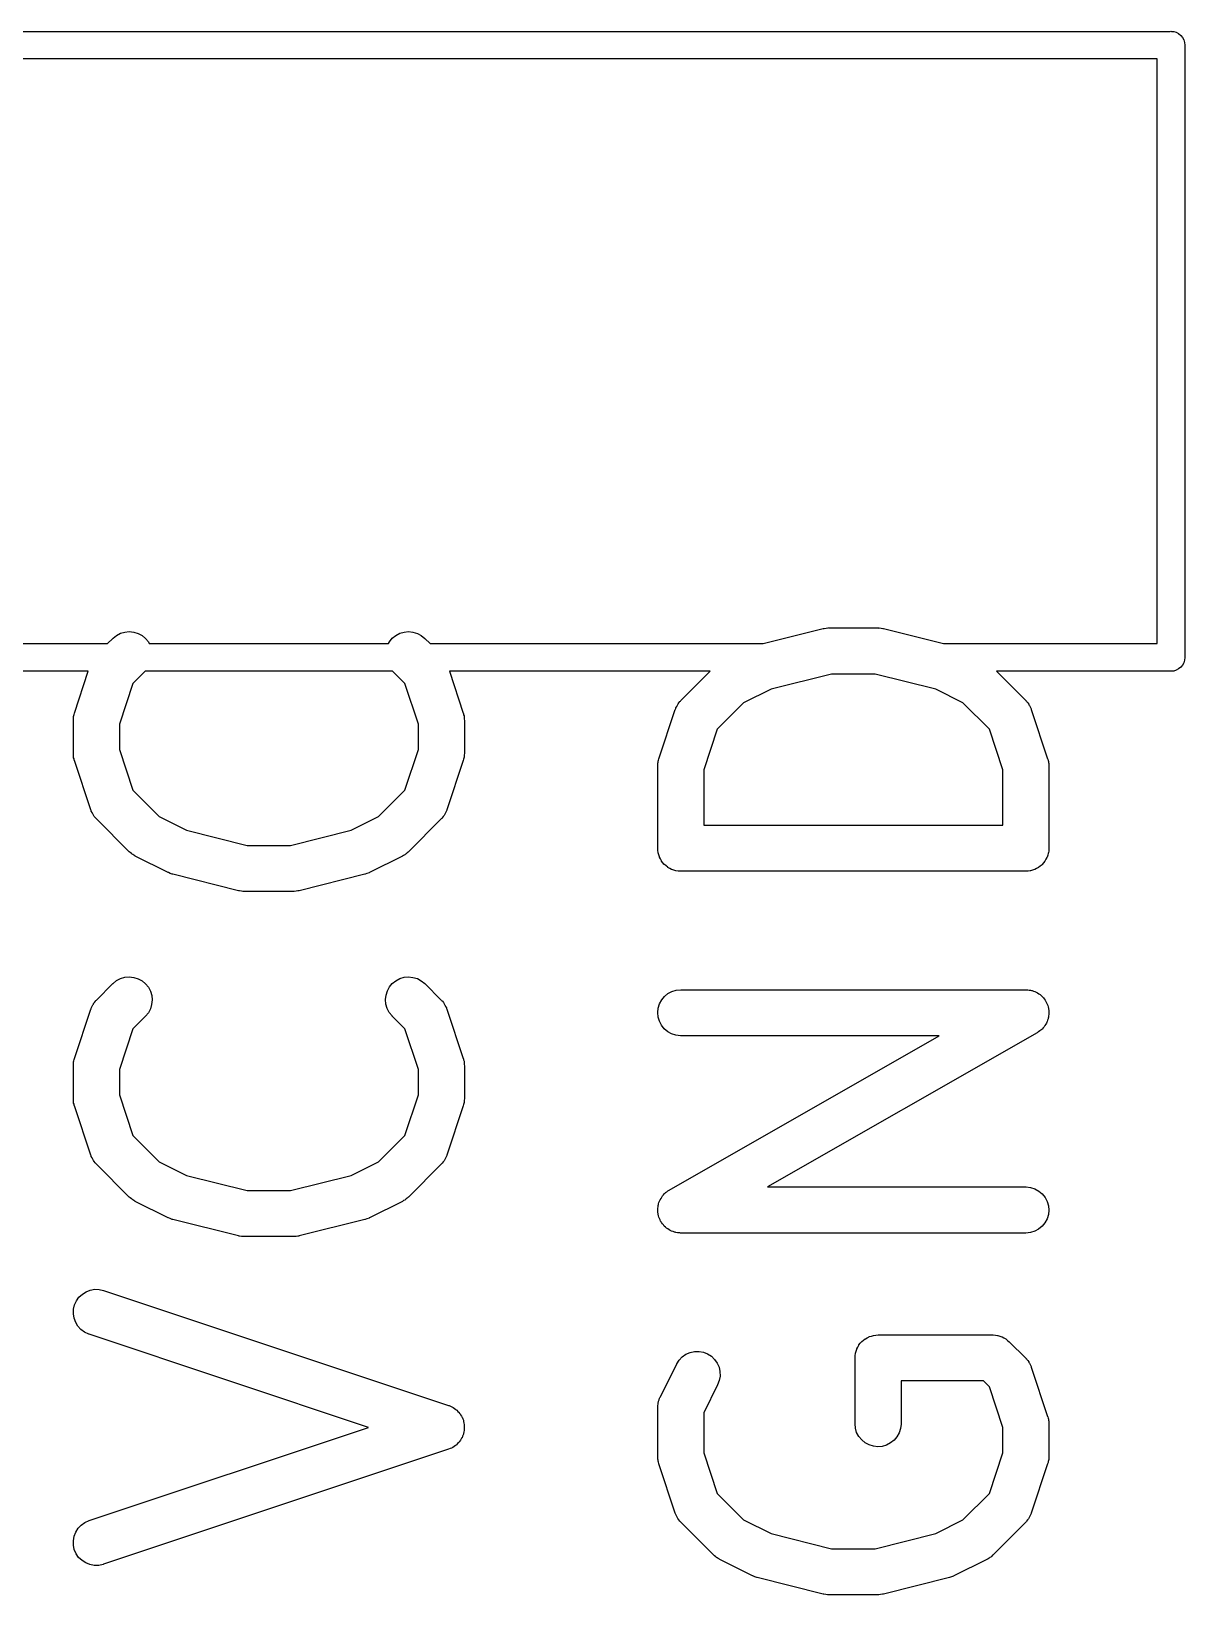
# Model space of a CAD drawing. Extents: x 161.3 to 182.5, y -119.2 to -82.4.
# Drawn here: x 172 to 177.01, y -89.22 to -82.43 of the extents above; entities that cross this region are included whole.
import ezdxf

# ---------------------------------------------------------------- set-up
doc = ezdxf.new("R2010")
doc.units = 0
doc.layers.add('BLACK', color=7, linetype='CONTINUOUS')

msp = doc.modelspace()

# ---------------------------------------------------------------- linework, layer by layer
at = {"layer": 'BLACK', "linetype": 'CONTINUOUS'}
for p, q in [((169.273, -82.43), (176.947, -82.43)), ((176.947, -82.43), (176.95, -82.4297)), ((176.95, -82.4297), (176.953, -82.43)), ((176.953, -82.43), (176.962, -82.4309)), ((176.962, -82.4309), (176.973, -82.4343)), ((176.973, -82.4343), (176.983, -82.4399)), ((176.983, -82.4399), (176.993, -82.4474)), ((176.993, -82.4474), (177, -82.4565)), ((177, -82.4565), (177.006, -82.4669)), ((177.006, -82.4669), (177.009, -82.4782)), ((177.009, -82.4782), (177.01, -82.49)), ((177.01, -82.49), (177.01, -82.4929)), ((177.01, -82.4929), (177.01, -85.1471)), ((176.89, -82.55), (169.33, -82.55)), ((176.89, -85.09), (176.89, -82.55)), ((172.404, -85.0396), (172.423, -85.0379)), ((172.423, -85.0379), (172.443, -85.04)), ((173.618, -85.0397), (173.637, -85.0379)), ((173.637, -85.0379), (173.656, -85.0398)), ((175.178, -85.09), (175.438, -85.025)), ((175.438, -85.025), (175.44, -85.0247)), ((175.44, -85.0247), (175.441, -85.0244)), ((175.441, -85.0244), (175.443, -85.0239)), ((175.443, -85.0239), (175.451, -85.0231)), ((175.451, -85.0231), (175.459, -85.0221)), ((175.459, -85.0221), (175.461, -85.0222)), ((175.461, -85.0222), (175.462, -85.022)), ((175.462, -85.022), (175.677, -85.022)), ((175.677, -85.022), (175.678, -85.022)), ((175.678, -85.022), (175.68, -85.0222)), ((175.68, -85.0222), (175.682, -85.0221)), ((175.682, -85.0221), (175.69, -85.0233)), ((175.69, -85.0233), (175.698, -85.0242)), ((175.698, -85.0242), (175.699, -85.0247)), ((175.699, -85.0247), (175.701, -85.025)), ((175.701, -85.025), (175.961, -85.09)), ((171.32, -85.09), (172.329, -85.09)), ((172.329, -85.09), (172.352, -85.0671)), ((172.352, -85.0671), (172.353, -85.0662)), ((172.353, -85.0662), (172.368, -85.054)), ((172.368, -85.054), (172.385, -85.045)), ((172.385, -85.045), (172.404, -85.0396)), ((172.443, -85.04), (172.462, -85.0458)), ((172.462, -85.0458), (172.479, -85.0551)), ((172.479, -85.0551), (172.494, -85.0676)), ((172.494, -85.0676), (172.506, -85.0828)), ((172.506, -85.0828), (172.51, -85.09)), ((172.51, -85.09), (173.549, -85.09)), ((173.549, -85.09), (173.554, -85.0816)), ((173.554, -85.0816), (173.566, -85.0667)), ((173.566, -85.0667), (173.582, -85.0544)), ((173.582, -85.0544), (173.599, -85.0453)), ((173.599, -85.0453), (173.618, -85.0397)), ((173.656, -85.0398), (173.675, -85.0455)), ((173.675, -85.0455), (173.692, -85.0548)), ((173.692, -85.0548), (173.707, -85.0671)), ((173.707, -85.0671), (173.73, -85.09)), ((173.73, -85.09), (175.178, -85.09)), ((175.961, -85.09), (176.89, -85.09)), ((177.006, -85.1731), (177, -85.1835)), ((177.009, -85.1618), (177.006, -85.1731)), ((177.01, -85.1529), (177.009, -85.1586)), ((177.009, -85.1586), (177.009, -85.1618)), ((177.01, -85.1471), (177.01, -85.15)), ((177.01, -85.15), (177.01, -85.1529)), ((177.01, -85.1529), (177.01, -85.1529)), ((172.245, -85.21), (171.018, -85.21)), ((172.185, -85.3919), (172.245, -85.21)), ((172.492, -85.21), (172.438, -85.2633)), ((173.567, -85.21), (172.492, -85.21)), ((173.621, -85.2633), (173.567, -85.21)), ((174.947, -85.21), (173.814, -85.21)), ((173.814, -85.21), (173.874, -85.3919)), ((174.82, -85.337), (174.947, -85.21)), ((175.475, -85.222), (175.212, -85.2878)), ((175.664, -85.222), (175.475, -85.222)), ((175.928, -85.2878), (175.664, -85.222)), ((176.947, -85.21), (176.192, -85.21)), ((176.192, -85.21), (176.319, -85.337)), ((176.95, -85.2103), (176.947, -85.21)), ((176.953, -85.21), (176.95, -85.2103)), ((176.962, -85.2091), (176.953, -85.21)), ((176.953, -85.21), (176.953, -85.21)), ((176.973, -85.2057), (176.962, -85.2091)), ((176.983, -85.2001), (176.973, -85.2057)), ((176.993, -85.1926), (176.983, -85.2001)), ((177, -85.1835), (176.993, -85.1926)), ((172.438, -85.2633), (172.38, -85.4398)), ((173.68, -85.4398), (173.621, -85.2633)), ((175.212, -85.2878), (175.093, -85.347)), ((176.046, -85.347), (175.928, -85.2878)), ((174.725, -85.5904), (174.796, -85.3761)), ((174.796, -85.3761), (174.797, -85.3748)), ((174.797, -85.3748), (174.798, -85.3721)), ((174.798, -85.3721), (174.799, -85.3693)), ((174.799, -85.3693), (174.802, -85.3633)), ((174.802, -85.3633), (174.805, -85.3571)), ((174.805, -85.3571), (174.807, -85.3547)), ((174.807, -85.3547), (174.808, -85.3521)), ((174.808, -85.3521), (174.812, -85.3468)), ((174.812, -85.3468), (174.816, -85.3413)), ((174.816, -85.3413), (174.818, -85.3393)), ((174.818, -85.3393), (174.82, -85.337)), ((175.093, -85.347), (174.978, -85.4617)), ((176.161, -85.4617), (176.046, -85.347)), ((176.319, -85.337), (176.32, -85.338)), ((176.32, -85.338), (176.322, -85.3403)), ((176.322, -85.3403), (176.324, -85.3423)), ((176.324, -85.3423), (176.328, -85.3479)), ((176.328, -85.3479), (176.332, -85.3533)), ((176.332, -85.3533), (176.333, -85.3559)), ((176.333, -85.3559), (176.335, -85.3583)), ((176.335, -85.3583), (176.338, -85.3645)), ((176.338, -85.3645), (176.341, -85.3706)), ((176.341, -85.3706), (176.342, -85.3734)), ((176.342, -85.3734), (176.343, -85.3761)), ((176.343, -85.3761), (176.414, -85.5904)), ((172.18, -85.411), (172.181, -85.4069)), ((172.18, -85.4166), (172.18, -85.411)), ((172.18, -85.4222), (172.18, -85.4166)), ((172.18, -85.4236), (172.18, -85.4222)), ((172.18, -85.5664), (172.18, -85.4236)), ((172.181, -85.4069), (172.182, -85.4028)), ((172.182, -85.4028), (172.183, -85.3974)), ((172.183, -85.3974), (172.185, -85.3919)), ((172.38, -85.4398), (172.38, -85.5502)), ((173.68, -85.5502), (173.68, -85.4398)), ((173.874, -85.3919), (173.875, -85.3933)), ((173.875, -85.3933), (173.876, -85.3988)), ((173.876, -85.3988), (173.878, -85.4041)), ((173.878, -85.4041), (173.878, -85.4083)), ((173.878, -85.4083), (173.879, -85.4124)), ((173.879, -85.4124), (173.879, -85.418)), ((173.879, -85.418), (173.88, -85.4236)), ((173.88, -85.4236), (173.88, -85.5664)), ((174.978, -85.4617), (174.92, -85.6382)), ((176.22, -85.6382), (176.161, -85.4617)), ((172.18, -85.572), (172.18, -85.5664)), ((172.18, -85.5776), (172.18, -85.572)), ((172.181, -85.5817), (172.18, -85.5776)), ((172.181, -85.5859), (172.181, -85.5817)), ((172.38, -85.5502), (172.438, -85.7267)), ((173.621, -85.7267), (173.68, -85.5502)), ((173.879, -85.579), (173.878, -85.5831)), ((173.88, -85.5678), (173.879, -85.5734)), ((173.879, -85.5734), (173.879, -85.579)), ((173.88, -85.5664), (173.88, -85.5678)), ((172.183, -85.5912), (172.181, -85.5859)), ((172.184, -85.5967), (172.183, -85.5912)), ((172.185, -85.5981), (172.184, -85.5967)), ((172.256, -85.8123), (172.185, -85.5981)), ((173.874, -85.5981), (173.803, -85.8123)), ((173.876, -85.5926), (173.874, -85.5981)), ((173.877, -85.5872), (173.876, -85.5926)), ((173.878, -85.5831), (173.877, -85.5872)), ((174.72, -85.6094), (174.721, -85.6053)), ((174.72, -85.615), (174.72, -85.6094)), ((174.72, -85.6206), (174.72, -85.615)), ((174.72, -85.622), (174.72, -85.6206)), ((174.72, -85.9791), (174.72, -85.622)), ((174.721, -85.6053), (174.722, -85.6012)), ((174.722, -85.6012), (174.723, -85.5959)), ((174.723, -85.5959), (174.725, -85.5904)), ((174.92, -85.6382), (174.92, -85.8791)), ((176.22, -85.8791), (176.22, -85.6382)), ((176.414, -85.5904), (176.415, -85.5917)), ((176.415, -85.5917), (176.416, -85.5972)), ((176.416, -85.5972), (176.418, -85.6026)), ((176.418, -85.6026), (176.418, -85.6067)), ((176.418, -85.6067), (176.419, -85.6108)), ((176.419, -85.6108), (176.419, -85.6164)), ((176.419, -85.6164), (176.42, -85.622)), ((176.42, -85.622), (176.42, -85.9791)), ((172.438, -85.7267), (172.553, -85.8414)), ((173.506, -85.8414), (173.621, -85.7267)), ((172.257, -85.815), (172.256, -85.8123)), ((172.258, -85.8179), (172.257, -85.815)), ((172.261, -85.8239), (172.258, -85.8179)), ((172.264, -85.8302), (172.261, -85.8239)), ((172.266, -85.8326), (172.264, -85.8302)), ((172.267, -85.8352), (172.266, -85.8326)), ((172.271, -85.8405), (172.267, -85.8352)), ((172.275, -85.8461), (172.271, -85.8405)), ((172.277, -85.8481), (172.275, -85.8461)), ((172.279, -85.8504), (172.277, -85.8481)), ((172.28, -85.8514), (172.279, -85.8504)), ((172.423, -85.9943), (172.28, -85.8514)), ((172.553, -85.8414), (172.672, -85.9006)), ((173.388, -85.9006), (173.506, -85.8414)), ((173.779, -85.8514), (173.636, -85.9943)), ((173.781, -85.8492), (173.779, -85.8514)), ((173.783, -85.8472), (173.781, -85.8492)), ((173.787, -85.8416), (173.783, -85.8472)), ((173.791, -85.8363), (173.787, -85.8416)), ((173.793, -85.8338), (173.791, -85.8363)), ((173.794, -85.8314), (173.793, -85.8338)), ((173.797, -85.8252), (173.794, -85.8314)), ((173.8, -85.8191), (173.797, -85.8252)), ((173.801, -85.8163), (173.8, -85.8191)), ((173.803, -85.8137), (173.801, -85.8163)), ((173.803, -85.8123), (173.803, -85.8137)), ((172.672, -85.9006), (172.935, -85.9664)), ((173.124, -85.9664), (173.388, -85.9006)), ((174.92, -85.8791), (176.22, -85.8791)), ((172.935, -85.9664), (173.124, -85.9664)), ((174.72, -85.9885), (174.72, -85.9791)), ((174.721, -85.9979), (174.72, -85.9885)), ((176.419, -85.9898), (176.418, -85.9992)), ((176.42, -85.9805), (176.419, -85.9898)), ((176.42, -85.9791), (176.42, -85.9798)), ((176.42, -85.9798), (176.42, -85.9798)), ((176.42, -85.9798), (176.42, -85.9799)), ((176.42, -85.9799), (176.42, -85.9805)), ((172.427, -85.9978), (172.423, -85.9943)), ((172.432, -86.0018), (172.427, -85.9978)), ((172.435, -86.004), (172.432, -86.0018)), ((172.438, -86.0067), (172.435, -86.004)), ((172.443, -86.0093), (172.438, -86.0067)), ((172.448, -86.0124), (172.443, -86.0093)), ((172.449, -86.013), (172.448, -86.0124)), ((172.592, -86.0844), (172.449, -86.013)), ((173.61, -86.013), (173.467, -86.0844)), ((173.615, -86.01), (173.61, -86.013)), ((173.62, -86.0074), (173.615, -86.01)), ((173.623, -86.0048), (173.62, -86.0074)), ((173.627, -86.0026), (173.623, -86.0048)), ((173.631, -85.9988), (173.627, -86.0026)), ((173.635, -85.9953), (173.631, -85.9988)), ((173.636, -85.9943), (173.635, -85.9953)), ((174.721, -85.9982), (174.721, -85.9979)), ((174.721, -85.9986), (174.721, -85.9982)), ((174.724, -86.0076), (174.721, -85.9986)), ((174.727, -86.0166), (174.724, -86.0076)), ((174.727, -86.0169), (174.727, -86.0166)), ((174.727, -86.0172), (174.727, -86.0169)), ((174.732, -86.0256), (174.727, -86.0172)), ((174.736, -86.0339), (174.732, -86.0256)), ((174.736, -86.0342), (174.736, -86.0339)), ((174.736, -86.0345), (174.736, -86.0342)), ((174.742, -86.0418), (174.736, -86.0345)), ((174.748, -86.0491), (174.742, -86.0418)), ((174.748, -86.0493), (174.748, -86.0491)), ((174.749, -86.0496), (174.748, -86.0493)), ((174.756, -86.0556), (174.749, -86.0496)), ((174.763, -86.0617), (174.756, -86.0556)), ((176.382, -86.0565), (176.375, -86.0624)), ((176.39, -86.0506), (176.382, -86.0565)), ((176.396, -86.0428), (176.39, -86.0501)), ((176.39, -86.0501), (176.39, -86.0503)), ((176.39, -86.0503), (176.39, -86.0506)), ((176.402, -86.0356), (176.396, -86.0428)), ((176.407, -86.0268), (176.402, -86.0351)), ((176.402, -86.0351), (176.402, -86.0353)), ((176.402, -86.0353), (176.402, -86.0356)), ((176.411, -86.0185), (176.407, -86.0268)), ((176.412, -86.0182), (176.411, -86.0185)), ((176.415, -86.0089), (176.412, -86.0179)), ((176.412, -86.0179), (176.412, -86.0182)), ((176.417, -85.9999), (176.415, -86.0089)), ((176.418, -85.9992), (176.417, -85.9996)), ((176.417, -85.9996), (176.417, -85.9999)), ((172.592, -86.0846), (172.592, -86.0844)), ((172.593, -86.0849), (172.592, -86.0846)), ((172.601, -86.0881), (172.593, -86.0849)), ((172.61, -86.0914), (172.601, -86.0881)), ((172.611, -86.0915), (172.61, -86.0914)), ((172.611, -86.0917), (172.611, -86.0915)), ((172.612, -86.092), (172.611, -86.0917)), ((172.898, -86.1634), (172.612, -86.092)), ((173.447, -86.092), (173.161, -86.1634)), ((173.448, -86.0918), (173.447, -86.0919)), ((173.447, -86.0919), (173.447, -86.092)), ((173.456, -86.0886), (173.448, -86.0918)), ((173.465, -86.0855), (173.456, -86.0886)), ((173.466, -86.0851), (173.465, -86.0852)), ((173.465, -86.0852), (173.465, -86.0855)), ((173.467, -86.0844), (173.466, -86.0851)), ((174.763, -86.0618), (174.763, -86.0617)), ((174.764, -86.062), (174.763, -86.0618)), ((174.772, -86.0665), (174.764, -86.062)), ((174.78, -86.0711), (174.772, -86.0665)), ((174.781, -86.0712), (174.78, -86.0711)), ((174.781, -86.0713), (174.781, -86.0712)), ((174.79, -86.0741), (174.781, -86.0713)), ((174.799, -86.077), (174.79, -86.0741)), ((174.799, -86.0771), (174.799, -86.077)), ((174.799, -86.077), (174.799, -86.077)), ((174.809, -86.0781), (174.799, -86.0771)), ((174.818, -86.0791), (174.809, -86.0781)), ((174.819, -86.0791), (174.818, -86.0791)), ((174.82, -86.0791), (174.819, -86.0791)), ((174.819, -86.0791), (174.819, -86.0791)), ((174.819, -86.0791), (174.819, -86.0791)), ((176.32, -86.0791), (174.82, -86.0791)), ((176.329, -86.0782), (176.32, -86.0791)), ((176.338, -86.0774), (176.329, -86.0782)), ((176.339, -86.0773), (176.338, -86.0774)), ((176.348, -86.0745), (176.339, -86.0772)), ((176.339, -86.0772), (176.339, -86.0773)), ((176.357, -86.0719), (176.348, -86.0745)), ((176.358, -86.0716), (176.357, -86.0717)), ((176.357, -86.0717), (176.357, -86.0719)), ((176.366, -86.0671), (176.358, -86.0716)), ((176.374, -86.0628), (176.366, -86.0671)), ((176.375, -86.0626), (176.374, -86.0628)), ((176.375, -86.0624), (176.375, -86.0626)), ((172.9, -86.1637), (172.898, -86.1634)), ((172.902, -86.1642), (172.9, -86.1637)), ((172.91, -86.1651), (172.902, -86.1642)), ((172.917, -86.1663), (172.91, -86.1651)), ((172.919, -86.1662), (172.917, -86.1663)), ((172.921, -86.1664), (172.919, -86.1662)), ((172.922, -86.1664), (172.921, -86.1664)), ((173.137, -86.1664), (172.922, -86.1664)), ((173.138, -86.1663), (173.137, -86.1664)), ((173.14, -86.1664), (173.138, -86.1663)), ((173.148, -86.1653), (173.14, -86.1664)), ((173.156, -86.1645), (173.148, -86.1653)), ((173.158, -86.164), (173.156, -86.1645)), ((173.16, -86.1638), (173.158, -86.164)), ((173.161, -86.1634), (173.16, -86.1638)), ((172.28, -86.6386), (172.352, -86.5671)), ((172.352, -86.5671), (172.353, -86.5662)), ((172.353, -86.5662), (172.368, -86.554)), ((172.368, -86.554), (172.385, -86.545)), ((172.385, -86.545), (172.404, -86.5396)), ((172.404, -86.5396), (172.423, -86.5379)), ((172.423, -86.5379), (172.443, -86.54)), ((172.443, -86.54), (172.462, -86.5458)), ((172.462, -86.5458), (172.479, -86.5551)), ((172.479, -86.5551), (172.494, -86.5676)), ((172.494, -86.5676), (172.506, -86.5828)), ((172.506, -86.5828), (172.515, -86.6001)), ((172.515, -86.6001), (172.521, -86.6188)), ((173.539, -86.6174), (173.545, -86.5988)), ((173.545, -86.5988), (173.554, -86.5816)), ((173.554, -86.5816), (173.566, -86.5667)), ((173.566, -86.5667), (173.582, -86.5544)), ((173.582, -86.5544), (173.599, -86.5453)), ((173.599, -86.5453), (173.618, -86.5397)), ((173.618, -86.5397), (173.637, -86.5379)), ((173.637, -86.5379), (173.656, -86.5398)), ((173.656, -86.5398), (173.675, -86.5455)), ((173.675, -86.5455), (173.692, -86.5548)), ((173.692, -86.5548), (173.707, -86.5671)), ((173.707, -86.5671), (173.779, -86.6386)), ((174.764, -86.6101), (174.781, -86.601)), ((174.781, -86.601), (174.8, -86.5953)), ((174.8, -86.5953), (174.82, -86.5934)), ((174.82, -86.5934), (176.32, -86.5934)), ((176.32, -86.5934), (176.321, -86.5934)), ((176.321, -86.5934), (176.324, -86.5938)), ((176.324, -86.5938), (176.328, -86.5938)), ((176.328, -86.5938), (176.334, -86.5949)), ((176.334, -86.5949), (176.34, -86.5956)), ((176.34, -86.5956), (176.344, -86.5966)), ((176.344, -86.5966), (176.347, -86.5972)), ((176.347, -86.5972), (176.353, -86.5996)), ((176.353, -86.5996), (176.359, -86.6015)), ((176.359, -86.6015), (176.362, -86.6031)), ((172.259, -86.6709), (172.262, -86.6648)), ((172.262, -86.6648), (172.265, -86.6586)), ((172.265, -86.6586), (172.267, -86.6562)), ((172.267, -86.6562), (172.268, -86.6537)), ((172.268, -86.6537), (172.272, -86.6484)), ((172.272, -86.6484), (172.276, -86.6428)), ((172.276, -86.6428), (172.278, -86.6408)), ((172.278, -86.6408), (172.28, -86.6386)), ((172.52, -86.6576), (172.515, -86.6763)), ((172.522, -86.6382), (172.52, -86.6576)), ((172.521, -86.6188), (172.522, -86.6382)), ((173.537, -86.6368), (173.539, -86.6174)), ((173.538, -86.6563), (173.537, -86.6368)), ((173.544, -86.675), (173.538, -86.6563)), ((173.779, -86.6386), (173.78, -86.6396)), ((173.78, -86.6396), (173.782, -86.6419)), ((173.782, -86.6419), (173.784, -86.6439)), ((173.784, -86.6439), (173.788, -86.6495)), ((173.788, -86.6495), (173.792, -86.6548)), ((173.792, -86.6548), (173.793, -86.6574)), ((173.793, -86.6574), (173.795, -86.6598)), ((173.795, -86.6598), (173.798, -86.6661)), ((173.798, -86.6661), (173.801, -86.6721)), ((174.722, -86.6733), (174.727, -86.6547)), ((174.727, -86.6547), (174.737, -86.6375)), ((174.737, -86.6375), (174.749, -86.6225)), ((174.749, -86.6225), (174.764, -86.6101)), ((176.362, -86.6031), (176.365, -86.6044)), ((176.365, -86.6044), (176.37, -86.6078)), ((176.37, -86.6078), (176.376, -86.6109)), ((176.376, -86.6109), (176.379, -86.6131)), ((176.379, -86.6131), (176.381, -86.6149)), ((176.381, -86.6149), (176.386, -86.6193)), ((176.386, -86.6193), (176.391, -86.6235)), ((176.391, -86.6235), (176.393, -86.6261)), ((176.393, -86.6261), (176.396, -86.6284)), ((176.396, -86.6284), (176.399, -86.6337)), ((176.399, -86.6337), (176.403, -86.6387)), ((176.403, -86.6387), (176.405, -86.6417)), ((176.405, -86.6417), (176.407, -86.6444)), ((176.407, -86.6444), (176.409, -86.6503)), ((176.409, -86.6503), (176.412, -86.656)), ((176.412, -86.656), (176.413, -86.6592)), ((176.413, -86.6592), (176.415, -86.6623)), ((176.415, -86.6623), (176.416, -86.6685)), ((176.416, -86.6685), (176.418, -86.6747)), ((172.185, -86.8919), (172.256, -86.6777)), ((172.256, -86.6777), (172.257, -86.6763)), ((172.257, -86.6763), (172.258, -86.6737)), ((172.258, -86.6737), (172.259, -86.6709)), ((172.493, -86.7086), (172.438, -86.7633)), ((172.506, -86.6935), (172.493, -86.7086)), ((172.515, -86.6763), (172.506, -86.6935)), ((173.553, -86.6923), (173.544, -86.675)), ((173.565, -86.7076), (173.553, -86.6923)), ((173.566, -86.7086), (173.565, -86.7076)), ((173.621, -86.7633), (173.566, -86.7086)), ((173.801, -86.6721), (173.802, -86.675)), ((173.802, -86.675), (173.803, -86.6777)), ((173.803, -86.6777), (173.874, -86.8919)), ((174.72, -86.6927), (174.722, -86.6733)), ((174.721, -86.7122), (174.72, -86.6927)), ((174.727, -86.7309), (174.721, -86.7122)), ((174.736, -86.7482), (174.727, -86.7309)), ((176.41, -86.7351), (176.409, -86.7383)), ((176.412, -86.7322), (176.41, -86.7351)), ((176.414, -86.7261), (176.412, -86.7322)), ((176.416, -86.7201), (176.414, -86.7261)), ((176.417, -86.7168), (176.416, -86.7201)), ((176.418, -86.7135), (176.417, -86.7168)), ((176.418, -86.6747), (176.418, -86.678)), ((176.418, -86.678), (176.419, -86.6813)), ((176.419, -86.7008), (176.418, -86.7072)), ((176.418, -86.7072), (176.418, -86.7135)), ((176.419, -86.6813), (176.419, -86.6877)), ((176.419, -86.6877), (176.42, -86.6941)), ((176.42, -86.6941), (176.419, -86.6975)), ((176.419, -86.6975), (176.419, -86.7008)), ((172.438, -86.7633), (172.38, -86.9398)), ((173.68, -86.9398), (173.621, -86.7633)), ((174.748, -86.7634), (174.736, -86.7482)), ((174.763, -86.7759), (174.748, -86.7634)), ((174.78, -86.7853), (174.763, -86.7759)), ((174.77, -87.4637), (175.943, -86.7934)), ((174.799, -86.7912), (174.78, -86.7853)), ((174.818, -86.7934), (174.799, -86.7912)), ((174.82, -86.7934), (174.818, -86.7934)), ((175.943, -86.7934), (174.82, -86.7934)), ((176.369, -86.7803), (175.196, -87.4506)), ((176.372, -86.7783), (176.369, -86.7803)), ((176.375, -86.7767), (176.372, -86.7783)), ((176.38, -86.7727), (176.375, -86.7767)), ((176.385, -86.769), (176.38, -86.7727)), ((176.387, -86.7665), (176.385, -86.769)), ((176.39, -86.7644), (176.387, -86.7665)), ((176.394, -86.7595), (176.39, -86.7644)), ((176.399, -86.7548), (176.394, -86.7595)), ((176.4, -86.7519), (176.399, -86.7548)), ((176.402, -86.7493), (176.4, -86.7519)), ((176.406, -86.7437), (176.402, -86.7493)), ((176.409, -86.7383), (176.406, -86.7437)), ((172.18, -86.911), (172.181, -86.9069)), ((172.18, -86.9166), (172.18, -86.911)), ((172.18, -86.9222), (172.18, -86.9166)), ((172.18, -86.9236), (172.18, -86.9222)), ((172.18, -87.0664), (172.18, -86.9236)), ((172.181, -86.9069), (172.182, -86.9028)), ((172.182, -86.9028), (172.183, -86.8974)), ((172.183, -86.8974), (172.185, -86.8919)), ((172.38, -86.9398), (172.38, -87.0502)), ((173.68, -87.0502), (173.68, -86.9398)), ((173.874, -86.8919), (173.875, -86.8933)), ((173.875, -86.8933), (173.876, -86.8988)), ((173.876, -86.8988), (173.878, -86.9041)), ((173.878, -86.9041), (173.878, -86.9083)), ((173.878, -86.9083), (173.879, -86.9124)), ((173.879, -86.9124), (173.879, -86.918)), ((173.879, -86.918), (173.88, -86.9236)), ((173.88, -86.9236), (173.88, -87.0664)), ((172.18, -87.072), (172.18, -87.0664)), ((172.18, -87.0776), (172.18, -87.072)), ((172.38, -87.0502), (172.438, -87.2267)), ((173.621, -87.2267), (173.68, -87.0502)), ((173.88, -87.0678), (173.879, -87.0734)), ((173.879, -87.0734), (173.879, -87.079)), ((173.88, -87.0664), (173.88, -87.0678)), ((172.181, -87.0817), (172.18, -87.0776)), ((172.181, -87.0859), (172.181, -87.0817)), ((172.183, -87.0912), (172.181, -87.0859)), ((172.184, -87.0967), (172.183, -87.0912)), ((172.185, -87.0981), (172.184, -87.0967)), ((172.256, -87.3123), (172.185, -87.0981)), ((173.874, -87.0981), (173.803, -87.3123)), ((173.876, -87.0926), (173.874, -87.0981)), ((173.877, -87.0872), (173.876, -87.0926)), ((173.878, -87.0831), (173.877, -87.0872)), ((173.879, -87.079), (173.878, -87.0831)), ((172.438, -87.2267), (172.553, -87.3414)), ((173.506, -87.3414), (173.621, -87.2267)), ((172.257, -87.315), (172.256, -87.3123)), ((172.258, -87.3179), (172.257, -87.315)), ((172.261, -87.3239), (172.258, -87.3179)), ((172.264, -87.3302), (172.261, -87.3239)), ((172.266, -87.3326), (172.264, -87.3302)), ((172.267, -87.3352), (172.266, -87.3326)), ((172.271, -87.3405), (172.267, -87.3352)), ((172.275, -87.3461), (172.271, -87.3405)), ((172.277, -87.3481), (172.275, -87.3461)), ((172.279, -87.3504), (172.277, -87.3481)), ((172.553, -87.3414), (172.672, -87.4006)), ((173.388, -87.4006), (173.506, -87.3414)), ((173.783, -87.3472), (173.781, -87.3492)), ((173.787, -87.3416), (173.783, -87.3472)), ((173.791, -87.3363), (173.787, -87.3416)), ((173.793, -87.3338), (173.791, -87.3363)), ((173.794, -87.3314), (173.793, -87.3338)), ((173.797, -87.3252), (173.794, -87.3314)), ((173.8, -87.3191), (173.797, -87.3252)), ((173.801, -87.3163), (173.8, -87.3191)), ((173.803, -87.3137), (173.801, -87.3163)), ((173.803, -87.3123), (173.803, -87.3137)), ((172.28, -87.3514), (172.279, -87.3504)), ((172.423, -87.4943), (172.28, -87.3514)), ((172.672, -87.4006), (172.935, -87.4664)), ((173.124, -87.4664), (173.388, -87.4006)), ((173.779, -87.3514), (173.636, -87.4943)), ((173.781, -87.3492), (173.779, -87.3514)), ((172.935, -87.4664), (173.124, -87.4664)), ((174.741, -87.4892), (174.745, -87.4845)), ((174.745, -87.4845), (174.749, -87.4796)), ((174.749, -87.4796), (174.752, -87.4775)), ((174.752, -87.4775), (174.754, -87.475)), ((174.754, -87.475), (174.759, -87.4713)), ((174.759, -87.4713), (174.764, -87.4673)), ((174.764, -87.4673), (174.767, -87.4657)), ((174.767, -87.4657), (174.77, -87.4637)), ((175.196, -87.4506), (176.32, -87.4506)), ((176.32, -87.4506), (176.321, -87.4506)), ((176.321, -87.4506), (176.34, -87.4528)), ((176.34, -87.4528), (176.359, -87.4587)), ((176.359, -87.4587), (176.376, -87.4681)), ((176.376, -87.4681), (176.391, -87.4806)), ((176.391, -87.4806), (176.403, -87.4958)), ((172.427, -87.4978), (172.423, -87.4943)), ((172.432, -87.5018), (172.427, -87.4978)), ((172.435, -87.504), (172.432, -87.5018)), ((172.438, -87.5067), (172.435, -87.504)), ((172.443, -87.5093), (172.438, -87.5067)), ((172.448, -87.5124), (172.443, -87.5093)), ((172.449, -87.513), (172.448, -87.5124)), ((172.592, -87.5844), (172.449, -87.513)), ((173.61, -87.513), (173.467, -87.5844)), ((173.615, -87.51), (173.61, -87.513)), ((173.62, -87.5074), (173.615, -87.51)), ((173.623, -87.5048), (173.62, -87.5074)), ((173.627, -87.5026), (173.623, -87.5048)), ((173.631, -87.4988), (173.627, -87.5026)), ((173.635, -87.4953), (173.631, -87.4988)), ((173.636, -87.4943), (173.635, -87.4953)), ((174.72, -87.5432), (174.721, -87.5368)), ((174.72, -87.5465), (174.72, -87.5432)), ((174.72, -87.5499), (174.72, -87.5465)), ((174.72, -87.5563), (174.72, -87.5499)), ((174.721, -87.5368), (174.722, -87.5305)), ((174.722, -87.5305), (174.723, -87.5272)), ((174.723, -87.5239), (174.725, -87.5179)), ((174.723, -87.5272), (174.723, -87.5239)), ((174.725, -87.5179), (174.727, -87.5118)), ((174.727, -87.5118), (174.729, -87.5089)), ((174.729, -87.5089), (174.73, -87.5057)), ((174.73, -87.5057), (174.734, -87.5003)), ((174.734, -87.5003), (174.737, -87.4947)), ((174.737, -87.4947), (174.739, -87.4921)), ((174.739, -87.4921), (174.741, -87.4892)), ((176.403, -87.4958), (176.412, -87.5131)), ((176.412, -87.5131), (176.418, -87.5318)), ((176.418, -87.5318), (176.42, -87.5513)), ((176.42, -87.5513), (176.418, -87.5707)), ((172.592, -87.5846), (172.592, -87.5844)), ((172.593, -87.5849), (172.592, -87.5846)), ((172.601, -87.5881), (172.593, -87.5849)), ((172.61, -87.5914), (172.601, -87.5881)), ((172.611, -87.5915), (172.61, -87.5914)), ((172.611, -87.5917), (172.611, -87.5915)), ((172.612, -87.592), (172.611, -87.5917)), ((172.898, -87.6634), (172.612, -87.592)), ((173.447, -87.592), (173.161, -87.6634)), ((173.448, -87.5918), (173.447, -87.5919)), ((173.447, -87.5919), (173.447, -87.592)), ((173.456, -87.5886), (173.448, -87.5918)), ((173.465, -87.5855), (173.456, -87.5886)), ((173.466, -87.5851), (173.465, -87.5852)), ((173.465, -87.5852), (173.465, -87.5855)), ((173.467, -87.5844), (173.466, -87.5851)), ((174.72, -87.5627), (174.72, -87.5563)), ((174.721, -87.5659), (174.72, -87.5627)), ((174.721, -87.5693), (174.721, -87.5659)), ((174.723, -87.5755), (174.721, -87.5693)), ((174.725, -87.5817), (174.723, -87.5755)), ((174.726, -87.5848), (174.725, -87.5817)), ((174.727, -87.588), (174.726, -87.5848)), ((174.73, -87.5937), (174.727, -87.588)), ((174.732, -87.5996), (174.73, -87.5937)), ((174.734, -87.6023), (174.732, -87.5996)), ((174.736, -87.6053), (174.734, -87.6023)), ((174.74, -87.6103), (174.736, -87.6053)), ((174.744, -87.6156), (174.74, -87.6103)), ((174.746, -87.6179), (174.744, -87.6156)), ((174.748, -87.6205), (174.746, -87.6179)), ((174.753, -87.6247), (174.748, -87.6205)), ((176.402, -87.6065), (176.39, -87.6215)), ((176.412, -87.5893), (176.402, -87.6065)), ((176.418, -87.5707), (176.412, -87.5893)), ((172.9, -87.6637), (172.898, -87.6634)), ((172.902, -87.6642), (172.9, -87.6637)), ((172.91, -87.6651), (172.902, -87.6642)), ((172.917, -87.6663), (172.91, -87.6651)), ((172.919, -87.6662), (172.917, -87.6663)), ((172.921, -87.6664), (172.919, -87.6662)), ((172.922, -87.6664), (172.921, -87.6664)), ((173.137, -87.6664), (172.922, -87.6664)), ((173.138, -87.6663), (173.137, -87.6664)), ((173.14, -87.6664), (173.138, -87.6663)), ((173.148, -87.6653), (173.14, -87.6664)), ((173.156, -87.6645), (173.148, -87.6653)), ((173.158, -87.664), (173.156, -87.6645)), ((173.16, -87.6638), (173.158, -87.664)), ((173.161, -87.6634), (173.16, -87.6638)), ((174.758, -87.6291), (174.753, -87.6247)), ((174.76, -87.6309), (174.758, -87.6291)), ((174.763, -87.6331), (174.76, -87.6309)), ((174.769, -87.6362), (174.763, -87.6331)), ((174.774, -87.6396), (174.769, -87.6362)), ((174.777, -87.6409), (174.774, -87.6396)), ((174.78, -87.6425), (174.777, -87.6409)), ((174.786, -87.6444), (174.78, -87.6425)), ((174.792, -87.6468), (174.786, -87.6444)), ((174.796, -87.6474), (174.792, -87.6468)), ((174.799, -87.6484), (174.796, -87.6474)), ((174.805, -87.6491), (174.799, -87.6484)), ((174.811, -87.6502), (174.805, -87.6491)), ((174.815, -87.6502), (174.811, -87.6502)), ((174.818, -87.6506), (174.815, -87.6502)), ((174.82, -87.6506), (174.818, -87.6506)), ((176.32, -87.6506), (174.82, -87.6506)), ((176.339, -87.6487), (176.32, -87.6506)), ((176.358, -87.643), (176.339, -87.6487)), ((176.375, -87.6339), (176.358, -87.643)), ((176.39, -87.6215), (176.375, -87.6339)), ((172.185, -87.9627), (172.193, -87.9449)), ((172.193, -87.9449), (172.204, -87.9291)), ((172.204, -87.9291), (172.219, -87.9157)), ((172.219, -87.9157), (172.235, -87.9054)), ((172.235, -87.9054), (172.253, -87.8985)), ((172.253, -87.8985), (172.273, -87.8952)), ((172.273, -87.8952), (172.292, -87.8958)), ((172.292, -87.8958), (172.311, -87.9001)), ((172.311, -87.9001), (173.811, -88.4001)), ((172.18, -87.9817), (172.185, -87.9627)), ((172.18, -88.0012), (172.18, -87.9817)), ((172.183, -88.0205), (172.18, -88.0012)), ((172.19, -88.0388), (172.183, -88.0205)), ((172.2, -88.0554), (172.19, -88.0388)), ((172.213, -88.0697), (172.2, -88.0554)), ((172.229, -88.0812), (172.213, -88.0697)), ((172.247, -88.0894), (172.229, -88.0812)), ((172.248, -88.0899), (172.247, -88.0894)), ((173.463, -88.495), (172.248, -88.0899)), ((175.648, -88.0981), (175.657, -88.0953)), ((175.657, -88.0953), (175.658, -88.0953)), ((175.658, -88.0952), (175.667, -88.0943)), ((175.658, -88.0953), (175.658, -88.0952)), ((175.667, -88.0943), (175.677, -88.0934)), ((175.677, -88.0934), (176.177, -88.0934)), ((176.177, -88.0934), (176.177, -88.0934)), ((176.177, -88.0934), (176.177, -88.0934)), ((176.177, -88.0934), (176.178, -88.0934)), ((176.177, -88.0934), (176.177, -88.0934)), ((176.178, -88.0934), (176.187, -88.0945)), ((176.187, -88.0945), (176.196, -88.0954)), ((176.196, -88.0954), (176.197, -88.0956)), ((176.197, -88.0956), (176.198, -88.0956)), ((176.198, -88.0956), (176.206, -88.0984)), ((175.579, -88.1726), (175.582, -88.1636)), ((175.582, -88.1636), (175.585, -88.1547)), ((175.585, -88.154), (175.589, -88.1458)), ((175.585, -88.1544), (175.585, -88.154)), ((175.585, -88.1547), (175.585, -88.1544)), ((175.589, -88.1458), (175.594, -88.1375)), ((175.594, -88.1369), (175.6, -88.1297)), ((175.594, -88.1372), (175.594, -88.1369)), ((175.594, -88.1375), (175.594, -88.1372)), ((175.6, -88.1297), (175.606, -88.1225)), ((175.606, -88.1225), (175.607, -88.1222)), ((175.607, -88.122), (175.614, -88.1161)), ((175.607, -88.1222), (175.607, -88.122)), ((175.614, -88.1161), (175.621, -88.1101)), ((175.621, -88.1101), (175.622, -88.11)), ((175.622, -88.1098), (175.63, -88.1054)), ((175.622, -88.11), (175.622, -88.1098)), ((175.63, -88.1054), (175.639, -88.101)), ((175.639, -88.1007), (175.648, -88.0981)), ((175.639, -88.1009), (175.639, -88.1007)), ((175.639, -88.101), (175.639, -88.1009)), ((176.206, -88.0984), (176.215, -88.1011)), ((176.215, -88.1011), (176.216, -88.1014)), ((176.216, -88.1014), (176.216, -88.1015)), ((176.216, -88.1015), (176.224, -88.106)), ((176.224, -88.106), (176.232, -88.1103)), ((176.232, -88.1103), (176.233, -88.1107)), ((176.233, -88.1107), (176.233, -88.1109)), ((176.233, -88.1109), (176.24, -88.1168)), ((176.24, -88.1168), (176.247, -88.1227)), ((176.247, -88.1227), (176.319, -88.1941)), ((174.73, -88.363), (174.802, -88.2201)), ((174.802, -88.2189), (174.813, -88.2025)), ((174.802, -88.2201), (174.802, -88.2189)), ((174.813, -88.2025), (174.826, -88.1885)), ((174.826, -88.1885), (174.842, -88.1774)), ((174.842, -88.1774), (174.86, -88.1697)), ((174.86, -88.1697), (174.879, -88.1655)), ((174.879, -88.1655), (174.899, -88.1652)), ((174.899, -88.1652), (174.918, -88.1686)), ((174.918, -88.1686), (174.936, -88.1757)), ((174.936, -88.1757), (174.953, -88.1862)), ((174.953, -88.1862), (174.967, -88.1997)), ((174.967, -88.1997), (174.978, -88.2157)), ((174.978, -88.2157), (174.986, -88.2336)), ((175.577, -88.192), (175.578, -88.1827)), ((175.577, -88.1927), (175.577, -88.192)), ((175.577, -88.1928), (175.577, -88.1927)), ((175.577, -88.1927), (175.577, -88.1927)), ((175.577, -88.1934), (175.577, -88.1928)), ((175.577, -88.4791), (175.577, -88.1934)), ((175.578, -88.1827), (175.579, -88.1733)), ((175.579, -88.173), (175.579, -88.1726)), ((175.579, -88.1733), (175.579, -88.173)), ((176.319, -88.1941), (176.32, -88.1951)), ((176.32, -88.1951), (176.322, -88.1974)), ((176.322, -88.1974), (176.324, -88.1995)), ((176.324, -88.1995), (176.328, -88.2051)), ((176.328, -88.2051), (176.332, -88.2104)), ((176.332, -88.2104), (176.333, -88.213)), ((176.333, -88.213), (176.335, -88.2154)), ((176.335, -88.2154), (176.338, -88.2217)), ((176.338, -88.2217), (176.341, -88.2277)), ((176.341, -88.2277), (176.342, -88.2305)), ((176.342, -88.2305), (176.343, -88.2332)), ((174.987, -88.2914), (174.98, -88.3096)), ((174.986, -88.2336), (174.99, -88.2526)), ((174.991, -88.2721), (174.987, -88.2914)), ((174.99, -88.2526), (174.991, -88.2721)), ((176.135, -88.2934), (175.777, -88.2934)), ((175.777, -88.2934), (175.777, -88.4791)), ((176.161, -88.3189), (176.135, -88.2934)), ((176.343, -88.2332), (176.414, -88.4475)), ((174.728, -88.3683), (174.729, -88.3657)), ((174.729, -88.3657), (174.73, -88.363)), ((174.98, -88.3096), (174.92, -88.4313)), ((176.22, -88.4954), (176.161, -88.3189)), ((173.811, -88.4001), (173.813, -88.4006)), ((173.813, -88.4006), (173.819, -88.4035)), ((173.819, -88.4035), (173.825, -88.406)), ((173.825, -88.406), (173.828, -88.4076)), ((173.828, -88.4076), (173.83, -88.4088)), ((173.83, -88.4088), (173.836, -88.4129)), ((173.836, -88.4129), (173.842, -88.4166)), ((173.842, -88.4166), (173.844, -88.4186)), ((173.844, -88.4186), (173.846, -88.4203)), ((173.846, -88.4203), (173.851, -88.4253)), ((173.851, -88.4253), (173.856, -88.4301)), ((173.856, -88.4301), (173.857, -88.4325)), ((173.857, -88.4325), (173.859, -88.4346)), ((173.859, -88.4346), (173.863, -88.4405)), ((174.72, -88.4005), (174.721, -88.3937)), ((174.72, -88.4034), (174.72, -88.4005)), ((174.72, -88.4063), (174.72, -88.4034)), ((174.72, -88.4077), (174.72, -88.4063)), ((174.72, -88.622), (174.72, -88.4077)), ((174.721, -88.3937), (174.722, -88.3869)), ((174.722, -88.3869), (174.723, -88.3841)), ((174.723, -88.3812), (174.726, -88.3748)), ((174.723, -88.3841), (174.723, -88.3812)), ((174.726, -88.3748), (174.728, -88.3683)), ((174.92, -88.4313), (174.92, -88.6058)), ((172.248, -88.9001), (173.463, -88.495)), ((173.863, -88.4405), (173.867, -88.4462)), ((173.867, -88.4462), (173.868, -88.4488)), ((173.868, -88.4488), (173.869, -88.4512)), ((173.869, -88.4512), (173.872, -88.4577)), ((173.872, -88.4577), (173.875, -88.464)), ((173.875, -88.464), (173.875, -88.4668)), ((173.875, -88.4668), (173.876, -88.4695)), ((173.876, -88.4695), (173.877, -88.4763)), ((173.877, -88.4763), (173.879, -88.4831)), ((173.879, -88.4831), (173.879, -88.486)), ((173.879, -88.486), (173.879, -88.4888)), ((173.879, -88.4888), (173.879, -88.4957)), ((173.879, -88.4957), (173.879, -88.5026)), ((173.879, -88.5026), (173.879, -88.5054)), ((175.579, -88.4986), (175.577, -88.4791)), ((175.584, -88.5172), (175.579, -88.4986)), ((175.775, -88.4999), (175.769, -88.5185)), ((175.777, -88.4805), (175.775, -88.4999)), ((175.777, -88.4791), (175.777, -88.4805)), ((176.22, -88.6058), (176.22, -88.4954)), ((176.414, -88.4475), (176.415, -88.4488)), ((176.415, -88.4488), (176.416, -88.4543)), ((176.416, -88.4543), (176.418, -88.4597)), ((176.418, -88.4597), (176.418, -88.4639)), ((176.418, -88.4639), (176.419, -88.4679)), ((176.419, -88.4679), (176.419, -88.4736)), ((176.419, -88.4736), (176.42, -88.4791)), ((176.42, -88.4791), (176.42, -88.622)), ((173.845, -88.5707), (173.843, -88.5723)), ((173.85, -88.5656), (173.845, -88.5707)), ((173.855, -88.5609), (173.85, -88.5656)), ((173.856, -88.5586), (173.855, -88.5609)), ((173.858, -88.5565), (173.856, -88.5586)), ((173.862, -88.5507), (173.858, -88.5565)), ((173.866, -88.5451), (173.862, -88.5507)), ((173.867, -88.5424), (173.866, -88.5451)), ((173.869, -88.54), (173.867, -88.5424)), ((173.871, -88.5336), (173.869, -88.54)), ((173.874, -88.5273), (173.871, -88.5336)), ((173.875, -88.5245), (173.874, -88.5273)), ((173.876, -88.5218), (173.875, -88.5245)), ((173.877, -88.515), (173.876, -88.5218)), ((173.879, -88.5083), (173.877, -88.515)), ((173.879, -88.5054), (173.879, -88.5083)), ((175.593, -88.5345), (175.584, -88.5172)), ((175.606, -88.5496), (175.593, -88.5345)), ((175.621, -88.562), (175.606, -88.5496)), ((175.638, -88.5713), (175.621, -88.562)), ((175.657, -88.5771), (175.638, -88.5713)), ((175.731, -88.5628), (175.714, -88.5719)), ((175.747, -88.5506), (175.731, -88.5628)), ((175.759, -88.5356), (175.747, -88.5506)), ((175.769, -88.5185), (175.759, -88.5356)), ((173.811, -88.5899), (172.311, -89.0899)), ((173.818, -88.587), (173.811, -88.5899)), ((173.824, -88.5846), (173.818, -88.587)), ((173.826, -88.5831), (173.824, -88.5846)), ((173.829, -88.5819), (173.826, -88.5831)), ((173.835, -88.5779), (173.829, -88.5819)), ((173.841, -88.5743), (173.835, -88.5779)), ((173.843, -88.5723), (173.841, -88.5743)), ((174.72, -88.6276), (174.72, -88.622)), ((174.72, -88.6332), (174.72, -88.6276)), ((174.721, -88.6373), (174.72, -88.6332)), ((174.721, -88.6414), (174.721, -88.6373)), ((174.92, -88.6058), (174.978, -88.7823)), ((175.676, -88.5791), (175.657, -88.5771)), ((175.695, -88.5774), (175.676, -88.5791)), ((175.714, -88.5719), (175.695, -88.5774)), ((176.161, -88.7823), (176.22, -88.6058)), ((176.418, -88.6387), (176.417, -88.6428)), ((176.419, -88.6346), (176.418, -88.6387)), ((176.42, -88.6234), (176.419, -88.629)), ((176.419, -88.629), (176.419, -88.6346)), ((176.42, -88.622), (176.42, -88.6234)), ((174.723, -88.6468), (174.721, -88.6414)), ((174.724, -88.6523), (174.723, -88.6468)), ((174.725, -88.6536), (174.724, -88.6523)), ((174.796, -88.8679), (174.725, -88.6536)), ((176.414, -88.6536), (176.343, -88.8679)), ((176.416, -88.6481), (176.414, -88.6536)), ((176.417, -88.6428), (176.416, -88.6481)), ((174.978, -88.7823), (175.093, -88.897)), ((176.046, -88.897), (176.161, -88.7823)), ((172.214, -88.9193), (172.23, -88.9081)), ((172.23, -88.9081), (172.248, -88.9001)), ((174.797, -88.8706), (174.796, -88.8679)), ((174.798, -88.8734), (174.797, -88.8706)), ((174.801, -88.8795), (174.798, -88.8734)), ((174.804, -88.8857), (174.801, -88.8795)), ((174.806, -88.8881), (174.804, -88.8857)), ((174.807, -88.8907), (174.806, -88.8881)), ((174.811, -88.8961), (174.807, -88.8907)), ((174.815, -88.9017), (174.811, -88.8961)), ((174.817, -88.9037), (174.815, -88.9017)), ((174.819, -88.906), (174.817, -88.9037)), ((174.82, -88.907), (174.819, -88.906)), ((174.963, -89.0499), (174.82, -88.907)), ((175.093, -88.897), (175.212, -88.9562)), ((175.928, -88.9562), (176.046, -88.897)), ((176.319, -88.907), (176.176, -89.0499)), ((176.321, -88.9047), (176.319, -88.907)), ((176.323, -88.9027), (176.321, -88.9047)), ((176.327, -88.8972), (176.323, -88.9027)), ((176.331, -88.8919), (176.327, -88.8972)), ((176.333, -88.8893), (176.331, -88.8919)), ((176.334, -88.8869), (176.333, -88.8893)), ((176.337, -88.8807), (176.334, -88.8869)), ((176.34, -88.8747), (176.337, -88.8807)), ((176.341, -88.8719), (176.34, -88.8747)), ((176.343, -88.8692), (176.341, -88.8719)), ((176.343, -88.8679), (176.343, -88.8692)), ((172.18, -88.9874), (172.183, -88.9682)), ((172.183, -88.9682), (172.19, -88.95)), ((172.19, -88.95), (172.201, -88.9335)), ((172.201, -88.9335), (172.214, -88.9193)), ((175.212, -88.9562), (175.475, -89.022)), ((175.664, -89.022), (175.928, -88.9562)), ((172.18, -89.0069), (172.18, -88.9874)), ((172.184, -89.026), (172.18, -89.0069)), ((172.192, -89.0438), (172.184, -89.026)), ((172.203, -89.0599), (172.192, -89.0438)), ((175.475, -89.022), (175.664, -89.022)), ((172.218, -89.0734), (172.203, -89.0599)), ((172.234, -89.084), (172.218, -89.0734)), ((172.252, -89.0911), (172.234, -89.084)), ((172.271, -89.0947), (172.252, -89.0911)), ((172.291, -89.0944), (172.271, -89.0947)), ((172.31, -89.0903), (172.291, -89.0944)), ((172.311, -89.0899), (172.31, -89.0903)), ((174.967, -89.0534), (174.963, -89.0499)), ((174.972, -89.0573), (174.967, -89.0534)), ((174.975, -89.0596), (174.972, -89.0573)), ((174.978, -89.0622), (174.975, -89.0596)), ((174.983, -89.0649), (174.978, -89.0622)), ((174.988, -89.068), (174.983, -89.0649)), ((174.989, -89.0686), (174.988, -89.068)), ((175.132, -89.14), (174.989, -89.0686)), ((176.15, -89.0686), (176.007, -89.14)), ((176.155, -89.0656), (176.15, -89.0686)), ((176.16, -89.063), (176.155, -89.0656)), ((176.163, -89.0604), (176.16, -89.063)), ((176.167, -89.0582), (176.163, -89.0604)), ((176.171, -89.0543), (176.167, -89.0582)), ((176.175, -89.0508), (176.171, -89.0543)), ((176.176, -89.0499), (176.175, -89.0508)), ((175.132, -89.1402), (175.132, -89.14)), ((175.133, -89.1404), (175.132, -89.1402)), ((175.141, -89.1437), (175.133, -89.1404)), ((175.15, -89.147), (175.141, -89.1437)), ((175.151, -89.1471), (175.15, -89.147)), ((175.151, -89.1472), (175.151, -89.1471)), ((175.152, -89.1476), (175.151, -89.1472)), ((175.438, -89.219), (175.152, -89.1476)), ((175.987, -89.1476), (175.701, -89.219)), ((175.988, -89.1474), (175.987, -89.1474)), ((175.987, -89.1474), (175.987, -89.1476)), ((175.996, -89.1442), (175.988, -89.1474)), ((176.005, -89.141), (175.996, -89.1442)), ((176.006, -89.1406), (176.005, -89.1408)), ((176.005, -89.1408), (176.005, -89.141)), ((176.007, -89.14), (176.006, -89.1406)), ((175.44, -89.2193), (175.438, -89.219)), ((175.442, -89.2198), (175.44, -89.2193)), ((175.45, -89.2207), (175.442, -89.2198)), ((175.457, -89.2219), (175.45, -89.2207)), ((175.459, -89.2218), (175.457, -89.2219)), ((175.461, -89.222), (175.459, -89.2218)), ((175.462, -89.222), (175.461, -89.222)), ((175.677, -89.222), (175.462, -89.222)), ((175.678, -89.2218), (175.677, -89.222)), ((175.68, -89.2219), (175.678, -89.2218)), ((175.688, -89.2209), (175.68, -89.2219)), ((175.696, -89.2201), (175.688, -89.2209)), ((175.698, -89.2196), (175.696, -89.2201)), ((175.7, -89.2193), (175.698, -89.2196)), ((175.701, -89.219), (175.7, -89.2193))]:
    msp.add_line(p, q, dxfattribs=at)

doc.saveas('drawing.dxf')
